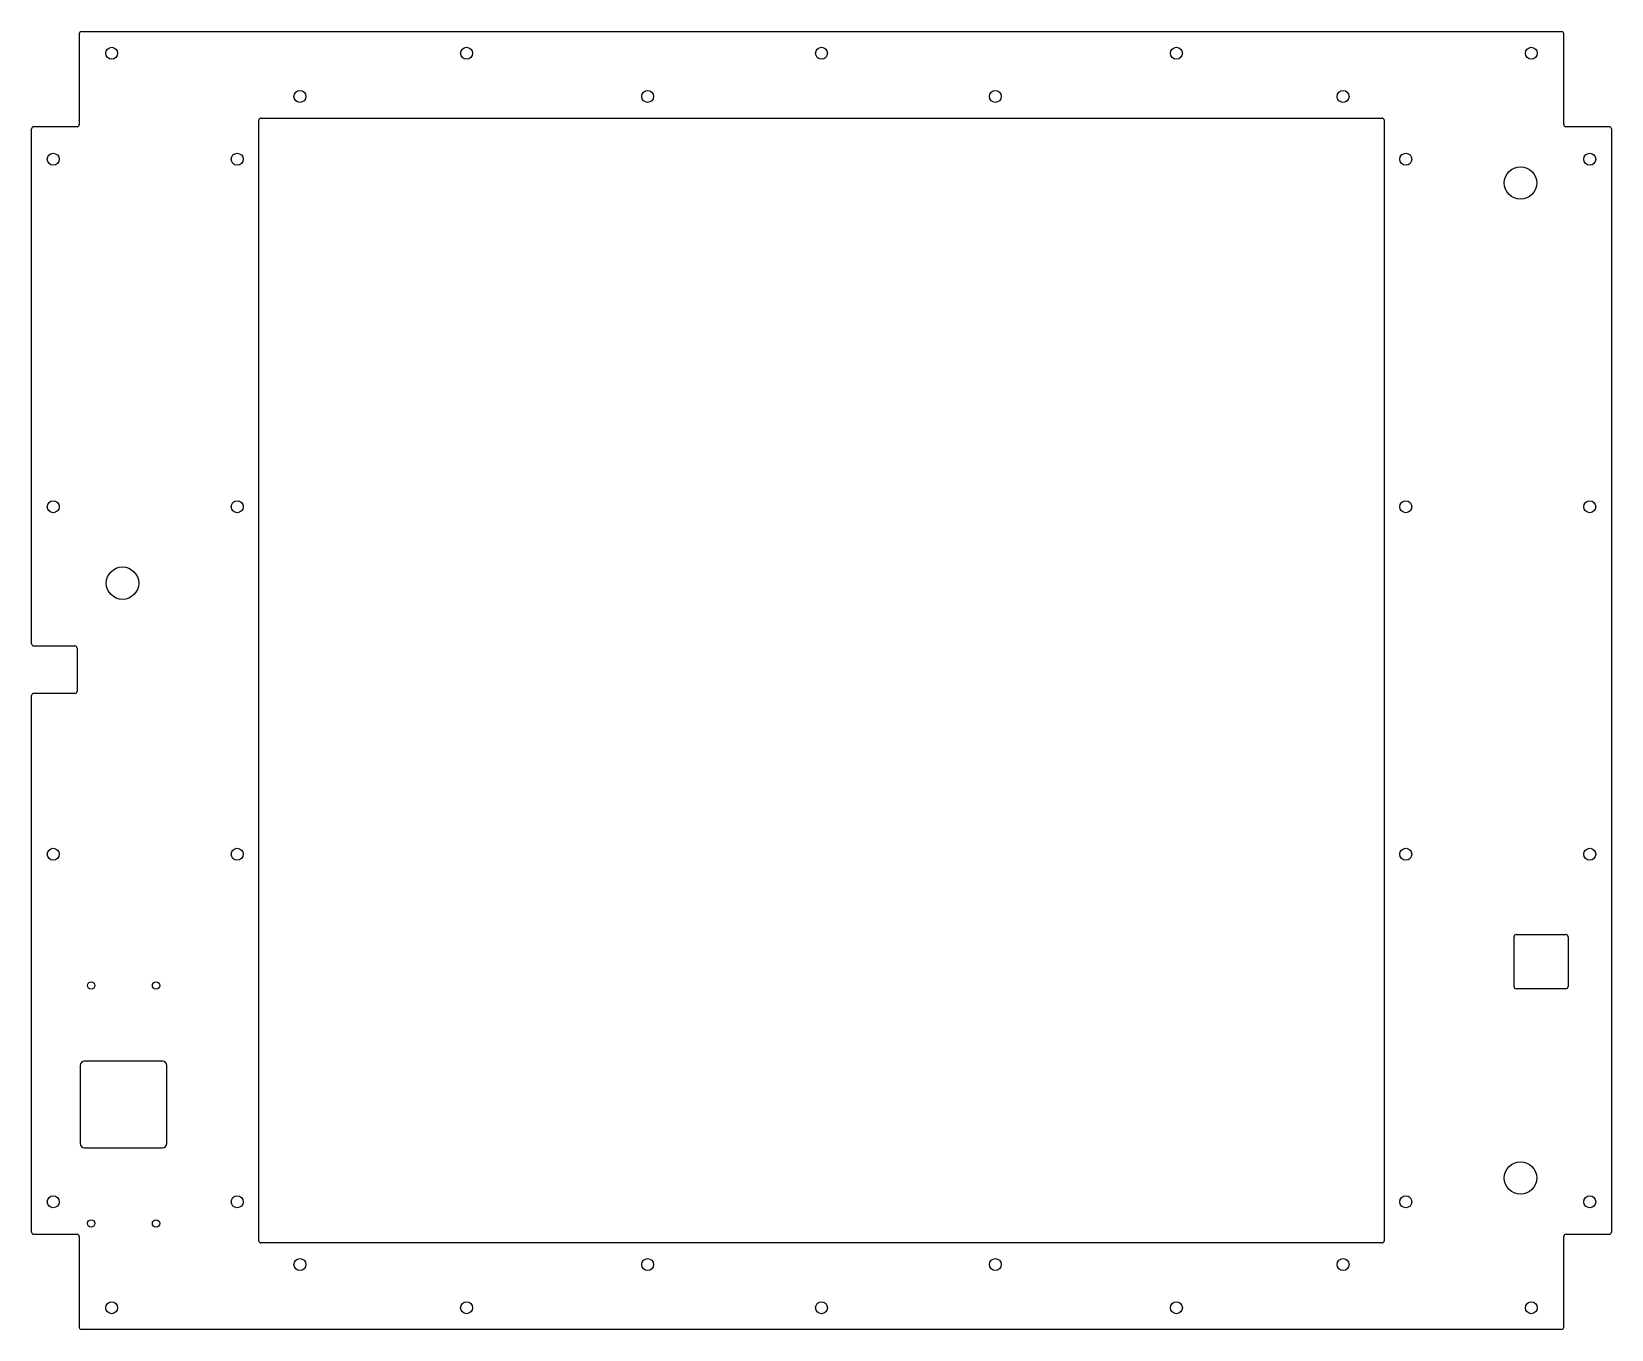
# Model space of a CAD drawing. Header units: millimetres. Extents: x -365 to 365, y -300 to 300.
import ezdxf

# ---------------------------------------------------------------- set-up
doc = ezdxf.new("R2010")
doc.units = ezdxf.units.MM

msp = doc.modelspace()

# ---------------------------------------------------------------- linework, layer by layer
at = {"color": 7, "linetype": 'Continuous', "lineweight": 25}
for p, q in [((-342, 300), (342, 300)), ((-343, 299), (-343, 257)), ((343, 257), (343, 299)), ((-344, 256), (-364, 256)), ((-260, -259), (-260, 259)), ((-259, 260), (259, 260)), ((260, 259), (260, -259)), ((364, 256), (344, 256)), ((-365, 17), (-365, 255)), ((365, 255), (365, -255)), ((-364, 16), (-345, 16)), ((-344, 15), (-344, -5)), ((-365, -255), (-365, -7)), ((-345, -6), (-364, -6)), ((320, -141.5), (320, -118.5)), ((321, -117.5), (344, -117.5)), ((345, -118.5), (345, -141.5)), ((344, -142.5), (321, -142.5)), ((-342.5, -178), (-342.5, -214)), ((-304.5, -176), (-340.5, -176)), ((-302.5, -214), (-302.5, -178)), ((-340.5, -216), (-304.5, -216)), ((-364, -256), (-344, -256)), ((-343, -257), (-343, -299)), ((259, -260), (-259, -260)), ((343, -299), (343, -257)), ((344, -256), (364, -256)), ((342, -300), (-342, -300))]:
    msp.add_line(p, q, dxfattribs=at)
for centre, radius in [((-328, 290), 2.75), ((-164, 290), 2.75), ((0, 290), 2.75), ((164, 290), 2.75), ((328, 290), 2.75), ((-241, 270), 2.75), ((-80.33, 270), 2.75), ((80.33, 270), 2.75), ((241, 270), 2.75), ((-355, 241), 2.75), ((-270, 241), 2.75), ((270, 241), 2.75), ((355, 241), 2.75), ((323, 230), 7.5), ((-355, 80.33), 2.75), ((-270, 80.33), 2.75), ((270, 80.33), 2.75), ((355, 80.33), 2.75), ((-323, 45), 7.5), ((-355, -80.33), 2.75), ((-270, -80.33), 2.75), ((270, -80.33), 2.75), ((355, -80.33), 2.75), ((-337.5, -141), 1.7), ((-307.5, -141), 1.7), ((323, -230), 7.5), ((-355, -241), 2.75), ((-270, -241), 2.75), ((270, -241), 2.75), ((355, -241), 2.75), ((-337.5, -251), 1.7), ((-307.5, -251), 1.7), ((-241, -270), 2.75), ((-80.33, -270), 2.75), ((80.33, -270), 2.75), ((241, -270), 2.75), ((-328, -290), 2.75), ((-164, -290), 2.75), ((0, -290), 2.75), ((164, -290), 2.75), ((328, -290), 2.75)]:
    msp.add_circle(centre, radius, dxfattribs=at)
for centre, radius, start, end in [((-342, 299), 1, 90, 180), ((342, 299), 1, 0, 90), ((-364, 255), 1, 90, 180), ((-344, 257), 1, 270, 0), ((-259, 259), 1, 90, 180), ((259, 259), 1, 0, 90), ((344, 257), 1, 180, 270), ((364, 255), 1, 0, 90), ((-364, 17), 1, 180, 270), ((-345, 15), 1, 360, 90), ((-364, -7), 1, 90, 180), ((-345, -5), 1, 270, 0), ((321, -118.5), 1, 90, 180), ((344, -118.5), 1, 0, 90), ((321, -141.5), 1, 180, 270), ((344, -141.5), 1, 270, 360), ((-340.5, -178), 2, 90, 180), ((-304.5, -178), 2, 0, 90), ((-340.5, -214), 2, 180, 270), ((-304.5, -214), 2, 270, 0), ((-364, -255), 1, 180, 270), ((364, -255), 1, 270, 360), ((-344, -257), 1, 360, 90), ((-259, -259), 1, 180, 270), ((259, -259), 1, 270, 360), ((344, -257), 1, 90, 180), ((-342, -299), 1, 180, 270), ((342, -299), 1, 270, 360)]:
    msp.add_arc(centre, radius, start, end, dxfattribs=at)

doc.saveas('drawing.dxf')
